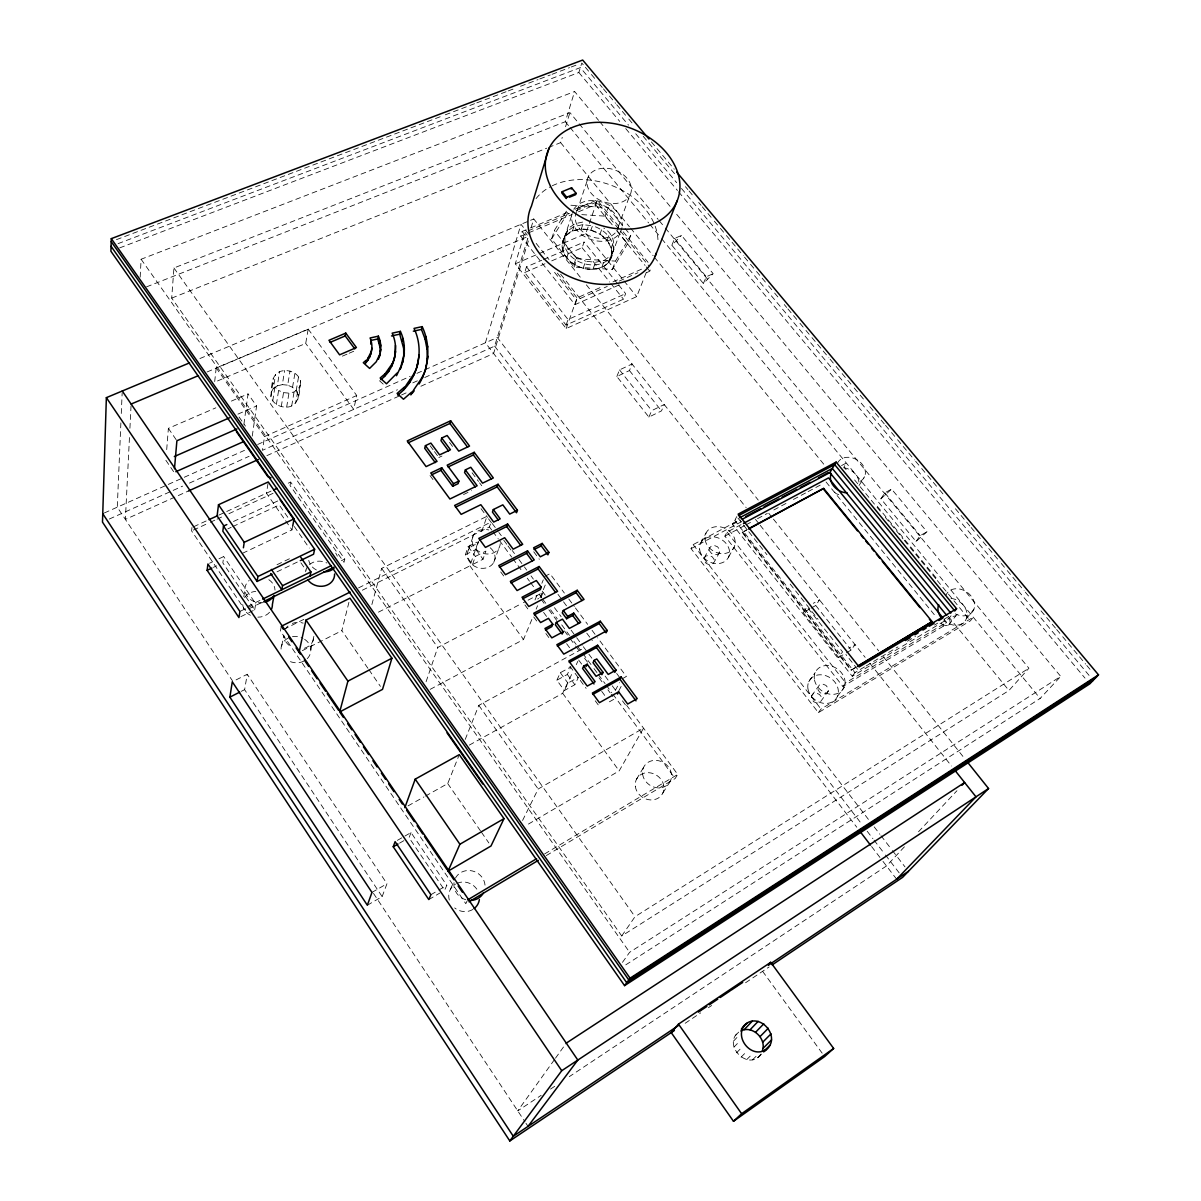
<?xml version="1.0" encoding="UTF-8"?>
<svg xmlns="http://www.w3.org/2000/svg" width="1201" height="1201" viewBox="0 0 1201 1201"><rect width="100%" height="100%" fill="white"/><g stroke="black" fill="none" stroke-linecap="round" stroke-linejoin="round"><path stroke-width="0.75" stroke-dasharray="5 3.75" d="M120.881 422.857L117.278 507.182L232.409 680.742M121.286 413.489L122.157 392.877M300.295 385.326L300.475 380.927C298.133 372.25 287.474 368.542 279.533 371.694C270.24 376.108 272.192 388.163 270.886 396.735C272.642 403.641 279.893 407.394 286.649 407.139C298.103 406.854 299.604 394.168 300.295 385.326L298.043 389.199L295.626 403.176M297.863 399.332L300.475 380.927M129.453 437.539L125.384 519.402L188.452 490.984M129.918 428.232L131.029 405.908M140.187 277.116L141.102 259.251L574.618 91.516L598.563 120.34M270.886 396.735L273.273 378.255M665.309 228.055L1028.912 668.236L1008.96 690.485L621.728 935.954L171.698 298.118L173.935 267.973L569.935 112.609L658.148 219.393M166.699 449.624L168.38 428.352L215.835 407.83M191.95 527.509L191.605 530.902L245.364 610.483L245.875 607.256M216.195 367.926L214.619 382.188L305.715 343.411L308.192 329.089L216.195 367.926L264.55 436.579L262.449 450.33L397.441 389.755M218.957 558.78L223.701 556.558L222.846 562.894L254.687 609.883L238.939 617.584M243.908 424.223L248.037 393.898L229.391 401.96M252.255 436.113L256.594 405.983L248.037 393.898M271.111 392.367L273.378 388.524L275.554 374.412M272.732 400.984L274.909 386.947L273.047 382.669M243.818 596.702L244.944 589.466M273.378 388.524L277.326 385.821L279.533 371.694M276.38 404.467L278.602 390.445L274.909 386.947M277.326 385.821L282.34 384.635L284.607 370.509M268.003 483.568L266.442 493.221L284.532 519.192M281.274 406.614L283.541 392.622L278.602 390.445M298.043 394.964L296.182 390.745L292.549 387.292L287.685 385.161L290.011 371.049M286.649 407.139L288.976 393.147L294.065 391.946L298.043 389.199M254.687 609.883L255.723 603.728L223.701 556.558M292.549 387.292L294.921 373.211M291.693 405.923L294.065 391.946M367.341 905.239L382.143 896.607L244.614 689.659L247.241 674.271L232.288 681.808M296.182 390.745L298.584 376.679M290.657 482.081L290.041 485.504L344.011 562.338L344.792 559.05L290.657 482.081L287.249 483.643M242.587 553.256L291.993 529.881L292.684 526.218M281.334 626.246L280.418 631.005L465.808 903.707L467.624 899.909M308.192 329.089L356.712 395.519L353.71 409.376L305.715 343.411M310.834 649.801L313.971 635.854A15.163 13.226 10.2 0 1 302.487 648.705M367.926 668.296L341.865 630.66L349.956 598.173M371.875 604.538L381.633 568.388L486.99 516.28L480.88 533.995M619.176 284.892L574.979 304.649L520.709 236.162L522.12 231.478L528.935 228.61M646.153 272.732L636.71 296.602L566.181 328.534L515.274 263.815L524.897 232.228L527.209 235.141M424.719 377.519L494.617 346.143L528.32 236.642M531.052 227.8L533.769 218.957L580.533 277.521M119.68 247.886L578.852 72.495L581.779 63.007L584.181 65.875M528.335 240.966L493.611 353.484L420.305 386.512M146.522 286.874L565.296 121.706L574.618 91.516M548.467 147.498L560.627 142.634L562.263 137.334M565.551 126.736L569.935 112.609M618.695 285.012L625.616 293.614L623.469 299.169L566.076 325.096L524.702 272.522L526.488 266.832L541.726 260.272M625.09 228.49L630.735 235.396L627.613 243.728L612.39 269.384L574.078 267.087L551.589 238.954L554.322 230.532L567.247 209.935M562.383 242.422L568.223 228.43L574.889 223.746L583.746 221.84L581.269 229.061L572.457 230.982L565.821 235.651L562.383 242.422C560.266 264.805 592.979 277.986 608.367 262.629C616.353 251.76 616.548 235.396 603.758 228.025M564.32 237.753L573.237 210.911M565.821 235.651L568.223 228.43M761.239 1054.238C748.178 1071.983 721.651 1044.615 739.05 1031.659M562.699 250.228L565.101 243.037L564.77 235.201M577.08 210.866L588.865 175.631M572.457 230.982L574.889 223.746M472.533 564.545L475.356 556.423L485.895 551.094L483.027 559.231L472.533 564.545L465.387 554.742L468.15 546.56L477.187 542.041M566.752 257.915L569.169 250.739L565.101 243.037M468.6 549.698L473.509 535.196M426.085 681.718L437.749 647.474L521.744 603.487M378.435 612.15L469.906 565.866L478.448 541.081M573.928 264.265L576.39 257.119L569.169 250.739M465.387 554.742L475.881 549.473L478.704 541.291M578.522 211.796L595.531 204.635L597.152 199.951L618.455 226.043M574.078 267.087L576.945 258.77L554.322 230.532M539.369 253.486L585.818 233.579L596.732 202.008L619.236 229.601M551.724 260.857L582.11 247.736L584.076 242.047L617.539 283.586M581.269 229.061L590.937 230.187L592.468 225.788C603.668 229.136 614.702 238.804 613.276 251.459L609.958 258.29C594.525 273.648 561.753 260.467 563.839 238.023L567.277 231.253L573.928 226.569L582.77 224.662L592.468 225.788M362.357 590.216L489.438 526.939L491.149 522.015M583.116 268.318L585.623 261.187L595.456 262.298L604.373 260.287L610.979 255.498L614.296 248.682M566.076 325.096L568.043 319.541L625.616 293.614M612.24 224.857L605.139 216.15L608.126 207.728L570.22 205.191M566.181 328.534L577.05 297.893L602.692 286.469M574.979 304.649L576.6 300.115L607.271 286.423M611.669 255.813L611.234 248.022L607.136 240.425L600.02 234.18L601.566 229.796M592.904 269.414L595.456 262.298M607.136 240.425L609.733 233.249M493.716 562.503L498.925 548.151M601.776 267.403L604.373 260.287M618.14 227.259L629.579 195.928A22.864 16.874 20.2 0 0 606.58 168.245A22.864 16.874 20.2 0 0 591.327 193.451A22.864 16.874 20.2 0 0 629.579 195.928M611.234 248.022L613.846 240.861M608.367 262.629L610.979 255.498M609.823 260.512A25.551 19.321 20.1 0 0 584.241 229.136A25.551 19.321 20.1 0 0 566.947 258.095A25.551 19.321 20.1 0 0 609.823 260.512L620.151 232.378M612.39 269.384L615.467 261.112L630.735 235.396M382.143 896.607L386.977 883.711L247.241 674.271M411.012 832.578L409.061 837.728L444.625 890.226L446.817 885.332L411.012 832.578L396.705 840.73M646.378 272.732L649.771 271.216L650.987 268.168M465.222 739.426L478.824 705.362L584.241 647.849M425.499 796.068L447.733 783.562L458.602 756.345M616.849 376.514L619.521 369.908L632.176 363.948L629.459 370.554L616.849 376.514L648.87 417.077L661.466 410.907L664.363 404.452L651.723 410.622L648.87 417.077M671.869 245.259L674.632 238.444L681.477 235.426L713.154 273.663L703.381 283.481L671.869 245.259L681.477 235.426M536.922 595.321L534.805 600.47L538.694 598.428M541.876 583.296L543.287 579.873M539.985 597.753L545.689 584.001M430.183 689.344L523.516 639.502L532.644 617.569M536.141 609.132L537.553 605.769M541.05 597.332L543.152 592.273L523.396 602.617M703.381 283.481L706.308 276.785L713.154 273.663M450.285 889.566L453.242 883.02M556.859 680.216L560.327 672.71L570.88 666.93L567.337 674.452L556.859 680.216L564.38 690.545L574.859 684.72L578.462 677.259L567.908 683.084L564.38 690.545M469.336 745.1L562.684 693.292L573.057 671.404M576.255 664.678L577.861 661.316M522.57 820.463L538.183 789.012L643.571 728.106L619.176 770.877L527.314 824.727M615.257 690.605L619.431 682.618M818.406 712.628L821.019 709.055L973.395 617.104L970.393 620.827L818.406 712.628L691.055 548.632L693.157 544.623L739.321 520.033M618.785 690.875L621.322 686.071M700.678 543.122L706.053 532.974M704.161 558.075L709.536 548.136L711.352 546.035L714.4 545.524L717.522 546.77L719.519 549.322L719.624 552.205L714.175 562.113L712.373 564.2L709.341 564.725L706.248 563.479L704.266 560.927L704.161 558.075L705.978 555.988L709.01 555.462L712.088 556.709L714.07 559.246L714.175 562.113M944.151 619.431L946.523 622.313L943.581 626.051L842.952 686.477L724.864 536.156L727.07 532.118L741.798 524.252M951.042 615.783L949.075 618.275L852.26 676.268L732.475 524.462L736.783 516.595M728.497 557.219L734.111 547.176M855.773 667.456L851.029 670.293L742.203 532.493L747.352 529.371M636.395 779.464L643.676 767.199M551.589 238.954L567.442 213.673L572.817 214.018M662.832 793.05L670.443 780.95M859.03 485.504L864.57 476.737M546.32 855.562L675.142 778.533L677.739 774.435L626.652 705.317M803.244 612.645L806.982 606.91L842.562 651.888L838.598 657.457L803.244 612.645L809.504 609.072M880.888 498.805L884.807 492.83L891.607 489.107L926.962 531.788L916.048 541.456L880.888 498.805L891.607 489.107M811.065 608.171L815.764 605.484L819.562 599.734L813.272 603.322M621.728 935.954L635.014 916.693L1028.912 668.236M808.738 681.763L815.209 672.53M916.048 541.456L920.176 535.646L926.962 531.788M811.456 696.01L819.667 684.69L822.745 684.09L825.943 685.381L828.059 688.068L828.27 691.16L819.983 702.435L816.92 703.05L813.738 701.774L811.651 699.072L811.456 696.01L813.212 693.743L816.275 693.127L819.442 694.418L821.529 697.09L821.739 700.153M622.463 962.346L629.624 952.318L1060.723 676.403L675.202 212.532M554.412 1059.687L517.736 1110.88L541.186 1095.312M555.493 1058.171L566.287 1043.114M846.42 652.834L851.119 650.056L855.127 644.487L848.852 648.195M851.029 670.293L856.118 667.005M842.952 686.477L845.639 682.829L946.523 622.313M837.442 696.37L844.168 687.257M852.26 676.268L857.514 669.167L845.894 654.485M942.65 624.445L945.712 625.676L948.58 625.12L950.156 623.004L949.856 620.121L947.769 617.584M948.58 625.12L957.497 613.726M828.27 691.16L826.498 693.442L823.421 694.058L820.208 692.767L818.106 690.065L817.896 686.972M966.355 618.695L973.891 609.297A15.733 12.325 35.4 0 0 964.553 590.727A15.733 12.325 35.4 0 0 945.983 595.216M719.624 552.205L717.808 554.307L714.76 554.832L711.638 553.571L709.641 551.004L709.536 548.136M757.696 1057.736L761.464 1053.622M625.781 964.853L1040.141 698.457L1060.723 676.403M904.413 846.81L886.488 865.966L569.304 1076.636M918.51 831.768L956.942 790.738M735.267 1035.727L738.675 1032.124M733.451 1041.177L739.14 1035.202M733.916 1047.167L739.621 1041.237M736.573 1052.797L742.308 1046.897M741.047 1057.195L746.827 1051.34M746.647 1059.672L752.457 1053.847M752.487 1059.867L758.356 1054.043M685.17 1023.267L700.663 1012.878M708.395 1007.684L711.653 1005.507M745.566 982.748L769.09 966.955M550.553 1089.082L555.237 1085.974M544.608 853.926L677.739 774.435M864.51 666.9L854.962 672.62L734.682 520.423L737.999 518.652M866.101 665.955L897.913 646.904M907.461 641.199L915.417 636.44M934.513 625.015L937.696 623.109M944.061 619.296L950.426 615.482M430.904 894.715L437.269 890.962M438.86 890.031L446.817 885.332M428.802 899.579L439.881 893.034M838.598 657.457L844.858 653.749M371.965 892.418L386.977 883.711M399.558 843.147L404.302 840.43M609.402 701.789L614.582 698.877L611.234 694.343M408.025 805.886L423.908 796.954M622.418 678.685L626.367 676.478L597.573 637.746M724.864 536.156L744.455 525.678M746.091 524.807L750.985 522.18M757.516 518.682L767.304 513.443M773.834 509.96L786.895 502.964M793.411 499.466L806.472 492.485M808.108 491.614L822.79 483.748M742.203 532.493L747.067 529.881M841.526 465.583L846.465 462.955L843.973 467.039L847.516 471.347M732.475 524.462L740.717 520.063M691.055 548.632L742.023 521.444M544.699 576.435L549.968 573.703L564.365 593.069M241.326 691.326L244.614 689.659M302.367 650.642L341.865 630.66M358.544 587.889L489.468 522.84M283.766 629.339L303.823 619.356M247.556 606.445L260.962 599.915M341.444 560.687L344.792 559.05M239.9 611.459L246.22 608.367M247.811 607.586L255.723 603.728M248.712 608.847L262.088 602.317M463.511 494.572L471.513 490.684M277.026 571.826L298.629 561.422M277.026 564.71L292.038 557.504M438.83 457.521L441.923 456.05M213.418 567.352L216.57 565.866M209.484 563.254L212.637 561.768M227.815 528.89L231.132 527.344M232.784 526.578L279.248 504.975L287.835 517.286M233.489 521.474L278.467 500.622M193.661 526.729L207.278 520.453M218.807 515.139L271.936 490.684M193.301 530.121L208.569 523.066M210.265 522.285L215.354 519.943M217.051 519.162L222.155 516.805M228.941 513.683L273.062 493.326M266.877 455.644L399.843 395.73M401.554 394.964L406.659 392.652M109.306 519.042L182.612 486.15M189.443 483.087L249.102 456.305M412.784 382.864L417.903 380.582M619.206 281.094L637.956 272.732M104.367 512.947L244.509 450.36M257.675 444.475L410.187 376.363M416.912 373.361L497.289 337.466L869.599 820.914M264.55 436.579L356.712 395.519M612.945 281.905L643.721 268.198M237.933 414.12L256.594 405.983M524.702 272.522L544.969 263.77M342.405 356.157L347.449 353.98M349.131 353.244L354.175 351.067M543.422 259.551L584.076 242.047M515.274 263.815L537.643 254.222M207.097 371.965L526.533 237.077M530.647 227.89L568.163 212.127M574.979 209.259L597.152 199.951M528.32 230.787L569.364 213.523M576.21 210.64L596.732 202.008M520.709 236.162L571.721 214.664M199.921 358.529L528.98 220.954M530.572 220.293L533.769 218.957M171.698 298.118L546.74 148.188M116.467 239.645L443.574 115.461M445.331 114.801L475.071 103.511M476.812 102.851L506.552 91.561M508.308 90.901L513.548 88.904M520.543 86.247L538.033 79.611M539.789 78.936L550.283 74.957M552.04 74.297L569.529 67.646M571.271 66.986L578.266 64.329M118.073 243.638L580.353 67.616L628.513 125.144M953.024 616.398L955.906 615.858M576.945 258.77L615.467 261.112M581.794 214.619L605.139 216.15M282.34 384.635L287.685 385.161M283.541 392.622L288.976 393.147M838.778 494.677L835.806 493.476L833.839 491.059M590.937 230.187L600.02 234.18M576.39 257.119L585.623 261.187M379.516 380.762L385.851 386.512M651.377 141.928L674.271 169.221M585.382 67.316L590.216 73.066M591.417 74.507L595.035 78.816M599.854 84.58L602.256 87.448M603.472 88.889L608.291 94.639M609.492 96.08L615.528 103.271M616.729 104.712L627.568 117.653M628.784 119.079L633.603 124.844M643.241 136.344L675.788 175.166M685.426 186.665L687.843 189.548M689.044 190.974L693.863 196.739M698.682 202.489L701.099 205.356M702.3 206.797L713.154 219.738M714.355 221.179L719.174 226.929M720.39 228.37L725.209 234.12M726.41 235.561L743.284 255.693M744.485 257.119L749.319 262.884M750.52 264.31L755.339 270.075M756.54 271.501L767.394 284.442M768.595 285.883L773.414 291.633M774.63 293.074L779.449 298.824M784.268 304.574L786.67 307.456M787.886 308.897L798.725 321.838M799.941 323.264L804.76 329.029M805.961 330.455L810.78 336.205M811.981 337.646L828.87 357.778M830.071 359.219L834.89 364.969M836.091 366.41L840.91 372.16M842.126 373.601L852.965 386.542M854.181 387.983L859 393.733M860.201 395.174L865.02 400.924M869.839 406.674L884.311 423.923M885.512 425.364L890.331 431.114M891.532 432.555L896.366 438.305M897.567 439.746L914.441 459.878M915.642 461.319L920.461 467.069M921.677 468.495L926.496 474.26M927.697 475.686L938.551 488.627M939.752 490.068L944.571 495.818M955.426 508.759L969.883 526.023M971.084 527.464L975.918 533.214M977.119 534.64L981.938 540.405M983.139 541.831L1000.013 561.963M1001.229 563.404L1006.048 569.154M1007.249 570.595L1024.123 590.727M1025.324 592.168L1030.158 597.918M1040.997 610.859L1055.469 628.108M1056.67 629.549L1061.489 635.299M1062.69 636.74L1085.599 664.063M1086.8 665.504L1091.619 671.254M635.734 133.776L676.658 182.687M681.477 188.437L1090.808 677.469M578.852 72.495L619.731 121.406M625.736 128.597L677.439 190.449M678.64 191.89L1084.998 678.115M599.764 121.766L670.398 206.767M674.632 238.444L706.308 276.785M884.807 492.83L920.176 535.646M659.349 220.849L664.108 226.614M565.296 121.706L568.869 126.045M570.055 127.486L648.6 222.891M649.801 224.332L660.505 237.348M661.691 238.789L1040.141 698.457M877.27 506.342L936.9 578.837M854.602 479.98L875.874 505.846M877.06 507.287L880.603 511.596M885.317 517.346L903.047 538.904M904.233 540.345L908.962 546.095M910.133 547.536L931.406 573.402M932.592 574.829L936.134 579.152M937.32 580.578L970.393 620.827M560.627 142.634L629.414 226.704M630.6 228.145L653.134 255.693M654.32 257.134L823.931 464.397M948.475 616.578L1008.96 690.485M608.126 207.728L623.95 227.094M623.184 231.853L648.03 262.298M826.063 481.991L936.525 617.404M941.224 623.169L943.581 626.051M620.422 231.057L648.84 265.916M616.969 230.667L627.613 243.728M595.531 204.635L612.045 224.902M616.759 230.682L645.057 265.421M646.243 266.862L649.771 271.216M585.818 233.579L622.824 279.413M623.98 280.854L636.71 296.602M582.11 247.736L609.673 282.025M610.829 283.451L623.469 299.169M586.373 284.847L758.236 500.081M768.76 513.247L772.273 517.646M773.444 519.117L878.667 650.882M883.335 656.737L964.013 757.771M528.86 234.195L520.994 224.302L485.399 342.78L856.778 827.219M536.156 243.383L548.992 259.536M560.657 274.203L746.166 507.633M755.489 519.372L758.987 523.771M760.158 525.242L865.155 657.367M869.824 663.237L951.492 765.998M557.354 273.092L577.05 297.893M522.12 231.478L527.915 238.774M554.577 272.357L576.6 300.115M629.459 370.554L661.466 410.907M815.764 605.484L851.119 650.056M737.939 518.051L766.959 554.727M790.183 584.076L818.046 619.281M619.521 369.908L651.723 410.622M742.488 531.983L851.374 669.843M526.488 266.832L568.043 319.541M727.07 532.118L845.639 682.829M693.157 544.623L821.019 709.055M874.163 826.858L879.883 834.26M881.024 835.746L891.292 849.092M892.433 850.578L904.999 866.897M494.617 346.143L861.477 823.781M867.182 831.227L872.902 838.658M874.043 840.16L884.326 853.551M885.467 855.037L899.189 872.887M871.596 846.54L881.849 859.916M882.99 861.402L896.652 879.237M533.754 551.784L539.324 559.276M568.794 599.014L574.318 606.46M575.429 607.961L587.619 624.34M592.048 630.3L596.477 636.26M449.534 442.403L453.753 448.093M472.083 472.774L478.508 481.421M479.574 482.847L481.721 485.729M557.985 594.345L562.413 600.32M563.524 601.806L567.953 607.781M586.779 633.152L592.318 640.613M616.668 673.446L620.001 677.934M492.26 523.516L497.995 531.172M498.925 532.523L501.297 535.646M512.257 550.553L514.478 553.556M518.922 559.486L523.366 565.581M524.432 566.932L526.699 570.085M531.037 575.88L533.349 579.107M542.236 591.117L546.68 597.137M554.457 607.646L561.122 616.668M571.121 630.195L575.564 636.2M576.675 637.701L582.23 645.207M583.341 646.723L587.769 652.728M588.88 654.23L593.024 659.739M605.109 676.088L608.412 680.547M612.21 685.786L616.098 690.95M481.046 508.699L487.456 517.361M488.522 518.817L491.734 523.141M503.774 540.24L506.942 544.518M507.993 545.96L511.161 550.238M622.463 700.859L626.472 706.263M430.138 445.736L433.396 450.15M434.477 451.621L437.734 456.05M489.438 526.939L491.659 529.941M492.77 531.458L498.325 538.979M499.436 540.495L511.671 557.069M512.782 558.57L522.795 572.126M527.239 578.161L529.461 581.164M530.572 582.68L533.92 587.199M539.474 594.735L541.696 597.738M542.807 599.254L546.14 603.773M550.598 609.793L557.264 618.83M561.708 624.865L569.499 635.404M573.943 641.439L576.165 644.442M577.276 645.958L581.734 651.978M582.845 653.494L592.844 667.05M593.955 668.552L597.302 673.07M598.413 674.587L605.079 683.624M606.19 685.125L611.759 692.662M612.87 694.163L675.142 778.533M541.096 599.269L544.428 603.788M548.887 609.823L556.679 620.392M564.47 630.96L568.929 636.995M570.04 638.497L574.498 644.547M575.609 646.048L580.068 652.083M584.512 658.118L587.859 662.652M598.984 677.739L603.442 683.774M607.901 689.809L610.123 692.827M543.588 612.39L546.875 616.864M566.617 643.676L572.111 651.137M578.687 660.07L581.975 664.543M601.731 691.356L606.115 697.316M430.018 475.566L434.267 481.346M500.712 571.946L504.54 577.156M524.912 604.944L527.824 608.892M533.739 616.954L537.628 622.268M545.885 633.528L550.794 640.208M569.905 666.255L586.118 688.368M595.246 700.814L598.263 704.927M475.881 549.473L483.027 559.231M567.337 674.452L574.859 684.72M468.15 546.56L475.356 556.423M560.327 672.71L567.908 683.084M469.906 565.866L523.516 639.502M562.684 693.292L619.176 770.877M762.605 971.309L822.475 1053.592M173.935 267.973L635.014 916.693M381.633 568.388L437.749 647.474M478.824 705.362L538.183 789.012M141.102 259.251L629.624 952.318M239.059 417.017L245.439 426.1M294.275 526.518L309.288 548.061M285.598 520.724L291.993 529.881M300.926 562.834L306 570.145M368.962 669.798L380.432 686.371M447.733 783.562L480.43 830.792M481.496 832.308L488.867 842.967M168.38 428.352L176.892 440.767M165.858 460.268L174.16 472.458M373.481 893.394L524.942 1121.734M525.948 1123.25L528.02 1126.373M536.051 198.615A66.776 50.172 20.1 0 1 550.674 186.59M552.235 185.795A66.776 50.172 20.1 0 1 620.527 189.443A66.776 50.172 20.1 0 1 657.983 240.695M621.983 227.635A26.047 19.486 20.1 0 1 592.994 240.11A26.047 19.486 20.1 0 1 571.886 213.943M573.793 209.229A26.047 19.486 20.1 0 1 602.962 202.399A26.047 19.486 20.1 0 1 622.208 225.908M843.657 467.729A15.043 11.74 30 0 1 858.625 485.534M837.502 463.136A15.163 11.785 30 0 1 860.727 462.67A15.163 11.785 30 0 1 857.154 482.382M951.042 598.368A15.613 12.28 35.5 0 1 966.55 618.14A15.613 12.28 35.5 0 1 943.851 620.542M973.876 609.357A15.733 12.325 35.4 0 1 955.335 613.891M269.549 612.27A14.892 12.851 8.2 0 1 257.855 617.164M250.363 615.287A14.892 12.851 8.2 0 1 242.677 603.923M244.554 597.528A14.892 12.851 8.2 0 1 255.753 591.402M263.424 602.617A15.088 12.956 8.5 0 1 246.911 595.756A15.088 12.956 8.5 0 1 249.177 580.383M268.844 579.678A15.088 12.956 8.5 0 1 275.014 590.096M305.639 571.751A14.592 12.49 11.6 0 1 307.291 567.112M309.498 564.575A14.592 12.49 11.6 0 1 326.882 562.999M316.373 569.965A14.772 12.595 11.8 0 1 308.762 560.387M335.695 553.106A14.772 12.595 11.8 0 1 337.286 556.183M472.804 909.487A15.613 14.562 27.4 0 1 454.669 907.956M449.309 900.044A15.613 14.562 27.4 0 1 455.524 884.086M456.86 883.396A15.613 14.562 27.4 0 1 476.842 889.19M465.748 899.729A15.823 14.712 27.3 0 1 454.038 882.51M455.464 878.111A15.823 14.712 27.3 0 1 472.398 870.965A15.823 14.712 27.3 0 1 485.024 885.182M304.619 639.292A14.967 13.121 9.9 0 1 305.369 660.205M303.808 661.135A14.967 13.121 9.9 0 1 288.841 660.94M288.135 638.106A14.967 13.121 9.9 0 0 281.019 649.381L283.781 635.389A15.163 13.226 10.2 0 0 291.723 647.054M292.459 636.695A14.967 13.121 9.9 0 1 302.997 638.332M285.613 628.769A15.163 13.226 10.2 0 1 287.925 626.066M292.338 623.424A15.163 13.226 10.2 0 1 303.147 623.109M490.188 547.746A14.142 11.95 19.3 0 1 489.483 566.632A14.142 11.95 19.3 0 1 468.435 559.966A14.142 11.95 19.3 0 1 478.328 543.993M500.262 543.633A14.322 12.04 19.3 0 1 484.889 553.781A14.322 12.04 19.3 0 1 472.233 538.709A14.322 12.04 19.3 0 1 488.777 529.941M579.422 228.475A22.354 16.724 20.1 0 0 616.864 230.742A22.354 16.724 20.1 0 0 594.465 203.464A22.354 16.724 20.1 0 0 579.422 228.475M807.988 689.029A16.183 13.361 35 0 0 832.878 701.594A16.183 13.361 35 0 0 828.345 676.748A16.183 13.361 35 0 0 807.988 689.029M814.473 679.826A16.319 13.436 34.9 0 0 839.574 692.512A16.319 13.436 34.9 0 0 834.965 667.501A16.319 13.436 34.9 0 0 814.473 679.826M699.703 549.863A15.598 12.731 28.1 0 0 723.828 562.008A15.598 12.731 28.1 0 0 720.15 538.769A15.598 12.731 28.1 0 0 699.703 549.863M705.092 539.759A15.733 12.791 28 0 0 729.427 551.995A15.733 12.791 28 0 0 725.674 528.635A15.733 12.791 28 0 0 705.092 539.759M635.329 786.385A14.877 13.061 33.1 0 0 658.253 798.08A14.877 13.061 33.1 0 0 655.176 774.465A14.877 13.061 33.1 0 0 635.329 786.385M642.61 774.18A15.073 13.181 32.9 0 0 665.834 786.009A15.073 13.181 32.9 0 0 662.652 762.17A15.073 13.181 32.9 0 0 642.61 774.18"/><path stroke-width="1.5" d="M189.563 362.867L106.364 397.651L102.49 522.105L509.809 1140.95L674.392 1030.503M648.975 139.061L582.68 60.05L111.303 238.639L110.912 251.234L624.58 985.631L1089.802 683.864L1098.51 674.857L676.688 172.088M174.475 468.735L176.892 440.767L229.451 417.828M207.127 570.325L207.908 564.005L239.9 611.459L238.939 617.584L207.127 570.325L211.841 568.103M292.684 526.218L294.05 518.877L268.258 481.961L218.492 504.735L217.111 515.935L224.242 526.383M226.824 524.567L223.491 526.113L222.831 531.202L257.089 581.449L272.042 574.243M243.413 547.776L244.223 542.312L218.492 504.735M229.871 697.15L232.288 681.808L371.965 892.418L367.341 905.239L229.871 697.15L239.69 692.151M419.089 383.975C429.403 366.875 430.799 344.747 422.182 326.627L414.03 328.398C424.929 350.932 417.768 380.222 397.636 395.099M425.694 368.767L427.961 356.262M417.032 366.485L419.149 354.986M257.089 581.449L257.915 576.51L223.491 526.113M404.422 352.854L400.143 369.413C405.202 357.388 406.163 343.381 400.383 331.371L392.157 333.172C399.483 348.845 394.649 369.247 380.777 379.681M393.898 360.375L395.579 351.578M378.39 359.324C381.363 351.968 381.798 343.456 378.39 336.16L370.088 337.976C373.736 346.218 371.694 356.622 365.479 363.092L371.319 351.488M370.704 354.265L371.92 348.155M274.023 595.486L272.387 604.493A14.892 12.851 8.2 0 1 271.381 609.432M271.381 569.394L282.565 585.683L281.8 589.766L270.66 573.508M354.79 348.89L345.212 335.92L345.768 333.112L328.954 340.303L339.598 354.835L356.427 347.554L345.768 333.112M280.133 499.856L314.632 549.232L313.581 554.216L300.295 560.612M310.053 575.985L310.909 571.886L300.73 557.234M299.079 652.308L306 620.076L349.956 598.173L391.916 658.223L382.519 689.374L339.688 711.953L347.915 681.117L391.916 658.223M370.689 344.117L371.289 341.324M367.776 360.405L368.377 357.628M369.533 357.433L370.133 354.67M380.807 349.446L380.177 352.208L380.147 347.78L377.76 338.952L378.39 336.16M379.336 343.321L379.966 340.544M380.147 347.78L380.777 345.002M379.411 356.562L380.041 353.785L376.228 361.816L369.608 368.422L363.303 362.672L366.08 360.33M384.545 376.453L385.176 373.706L392.442 363.393L394.559 357.613M388.659 371.544L389.304 368.797M395.504 345.408L394.919 354.34M391.796 366.155L392.442 363.393M403.746 355.616L403.656 348.425L399.723 334.163L400.383 331.371M402.305 341.219L402.966 338.442M396.495 375.733L400.819 366.68M403.656 348.425L404.332 345.648M402.575 362.672L403.251 359.91M403.656 389.86C407.679 381.077 416.056 374.006 417.723 363.738M427.241 359.009L427.031 349.071L425.094 339.132L421.476 329.419L422.182 326.627M409.571 382.714L410.262 379.981M414.06 374.862L414.75 372.13M425.094 339.132L425.815 336.37M410.847 394.904C415.606 385.341 424.493 377.324 426.4 366.035M427.031 349.071L427.751 346.308M422.407 378.12L423.112 375.403M425.424 445.646L437.059 461.424L426.1 466.604L407.244 440.917L450.66 420.785L469.531 446.051L458.767 451.141L447.132 435.498L441.728 438.02L450.45 449.775L439.596 454.894L430.874 443.094L425.424 445.646L424.689 448.288L435.242 462.61M441.728 438.02L440.962 440.662L448.574 450.93M408.205 442.794L449.88 423.443L450.66 420.785M440.962 470.372L441.728 467.759L453.468 483.688L452.672 486.27L440.962 470.372L431.579 474.83M548.827 148.894L531.442 206.137A66.776 50.172 20.1 0 0 575.084 278.887A66.776 50.172 20.1 0 0 656.346 252.916M475.251 486.915L464.547 472.488L465.372 469.876L470.777 467.294L482.562 483.162L493.326 477.938L474.215 452.312L447.177 465.162L458.917 481.061L458.121 483.643L452.672 486.27M448.093 466.979L473.374 454.939L474.215 452.312M562.203 191.68L561.798 192.986L566.287 198.54L566.707 197.234L576.105 193.331L571.601 187.791L562.203 191.68L566.707 197.234M763.596 1051.896C785.949 1037.814 755.504 1005.913 741.347 1029.242M762.35 1050.89C766.944 1038.955 752.442 1024.873 740.792 1030.968M571.181 189.097L571.601 187.791M576.105 193.331L575.684 194.637L569.424 197.234M497.184 486.855L498.07 484.288L517.451 510.245L516.52 512.782L497.184 486.855L455.494 507.197M517.451 510.245L509.704 514.103L502.829 504.855L493.311 509.554L492.44 512.091L498.325 520.033M479.544 540.105L506.687 526.518L507.603 524.011L522.705 544.338L513.157 549.187L504.675 537.733L485.429 547.416L478.809 538.393L507.603 524.011M404.842 807.673L415.216 779.149L459.277 754.648L504 818.632L490.984 846.014L448.063 871.175L459.908 844.243L504 818.632M393.237 846.75L395.114 841.646L430.904 894.715L428.802 899.579L393.237 846.75L397.981 844.048M499.451 567.217L526.593 553.361L527.554 550.884L534.25 559.921L505.456 574.694L498.76 565.566L527.554 550.884M655.191 256.188L677.169 200.837A69.268 50.907 20.2 0 0 596.942 122.352A69.268 50.907 20.2 0 0 563.734 204.05A69.268 50.907 20.2 0 0 677.169 200.837M541.231 545.9L542.206 543.407L548.917 552.385L547.911 554.862L541.231 545.9L534.07 549.548M511.01 582.98L538.153 568.959L539.144 566.497L557.594 591.357L528.8 606.49L522.015 597.242L541.261 587.199L536.337 580.548L517.091 590.547L510.35 581.359L539.144 566.497M541.261 587.199L540.27 589.616L522.645 598.834M556.348 622.403L563.224 631.726L562.173 634.083L555.312 624.775L556.348 622.403L562.458 619.146L569.334 628.438L580.623 622.373L573.748 613.111L572.682 615.482L566.617 618.725L562.263 612.84L563.314 610.468L584.046 599.449L577.201 590.291L533.754 613.246L540.585 622.553L548.482 618.35L552.85 624.28L551.814 626.637L545.509 630.015M534.37 614.777L576.135 592.693L577.201 590.291M566.617 618.725L567.683 616.353L573.748 613.111M599.164 623.574L600.29 621.217L607.211 630.48L606.07 632.822L599.164 623.574L557.399 646.168M583.686 666.135L595.141 681.703L587.244 686.101L568.809 661L597.603 645.252L616.023 670.068L608.216 674.422L596.762 658.944L594.15 660.37L603.067 672.41L596.086 676.298L587.184 664.213L583.686 666.135L582.575 668.447L594 683.97M586.058 666.51L587.184 664.213M569.334 662.442L596.477 647.579L597.603 645.252M594.15 660.37L593.024 662.682L601.911 674.707L603.067 672.41M616.023 670.068L614.852 672.35L596.477 647.579M592.814 694.433L619.956 679.226L621.142 676.959L637.221 698.622L627.673 704.041L618.65 691.836L599.419 702.69L592.363 693.067L621.142 676.959M617.464 694.088L618.65 691.836M742.368 519.177L829.861 472.563L836.151 462.1L956.581 608.727L954.795 610.994L834.65 464.592L738.42 515.724M748.688 529.01L823.646 488.417L932.111 621.638L857.364 666.51M509.809 1140.95L561.723 1070.707L988.558 788.517L967.511 762.155M624.58 985.631L630.075 978.184L1098.51 674.857M528.02 1126.373L577.816 1060.063L122.247 391.001M411.943 393.568L414.135 390.895M397.156 372.986L386.497 383.795L380.162 378.015L385.176 373.706M678.49 1024.123L671.239 1032.62L733.481 1121.284L824.652 1056.58L833.644 1048.458L770.727 962.316L678.49 1024.123L741.617 1113.717L733.481 1121.284M768.4 964.898L770.727 962.316M747.052 1023.207C731.889 1034.421 750.49 1059.822 765.968 1049.554M962.061 785.259L964.628 782.527L566.287 1043.114M744.245 1029.572L752.306 1021.12M750.055 1029.782L758.176 1021.33M896.652 879.237L975.993 796.833L954.99 770.396M988.558 788.517L902.612 877.346L772.198 964.868M755.594 1032.244L763.776 1023.822M760.053 1036.598L768.295 1028.221M762.725 1042.183L771.012 1033.866M763.236 1048.158L771.537 1039.901M763.836 1051.28L769.766 1045.41M411.553 392.187L403.476 399.242L397.096 393.433L404.347 387.142M741.617 1113.717L833.644 1048.458M678.19 1025.699L513.292 1136.251L102.746 513.683M698.412 1012.143L701.519 1010.056M702.225 1009.576L706.894 1006.453M709.296 1004.847L717.778 999.157M720.195 997.536L730.223 990.81M731.079 990.24L737.309 986.066M737.999 985.601L742.668 982.463M768.415 965.214L908.421 871.341M1096.438 677.004L628.769 979.956L111.213 241.641M1093.21 680.336L626.727 982.718L111.077 246.295M857.709 666.06L932.111 621.638M467.624 899.909L536.592 858.715M956.581 608.727L859.15 666.945L738.135 514.133L836.151 462.1M905.359 640.553L910.133 637.701M914.922 634.834L918.119 632.927M922.893 630.075L926.091 628.168M929.274 626.261L934.063 623.394M938.852 620.527L942.034 618.62M469.036 901.786L538.273 860.381M607.211 630.48L563.764 654.125L556.844 644.697L600.29 621.217M563.224 631.726L551.829 637.866L544.954 628.498L552.85 624.28M748.974 528.5L823.646 488.417M745.911 516.52L760.743 508.624M764.046 506.867L778.879 498.955M782.181 497.199L797.014 489.302M800.316 487.546L810.195 482.277M818.451 477.878L828.33 472.609M743.434 523.381L828.54 477.908L942.98 617.975M739.651 517.781L832.323 468.465L950.832 613.095M548.917 552.385L540.3 556.814L533.604 547.806L542.206 543.407M350.152 592.063L281.334 626.246L283.451 629.339M498.07 484.288L454.624 505.456L461.154 514.358L480.835 504.705L493.686 522.075L500.201 518.832L493.311 509.554M262.644 599.089L331.386 565.596M263.755 601.506L333.983 567.232M282.565 585.683L310.909 571.886M257.915 576.51L314.632 549.232M453.468 483.688L458.917 481.061M441.728 467.759L430.769 472.969L449.895 499L477.157 485.774L465.372 469.876M244.223 542.312L294.05 518.877M208.974 519.673L217.486 515.754M273.633 489.903L277.041 488.342M188.452 490.984L258.35 459.488M175.856 471.708L243.548 441.638M174.325 456.545L236.912 428.982M330.095 342.39L345.212 335.92M131.119 404.046L198.465 375.613M371.139 340.393L377.76 338.952M391.511 335.95L399.723 334.163M413.339 331.191L421.476 329.419M270.991 477.803L267.943 476.782L236.387 431.654M829.861 472.563L946.718 615.392M823.346 488.927L857.514 530.902M861.057 535.256L863.414 538.153M865.771 541.035L868.113 543.933M871.656 548.287L874.013 551.169M876.37 554.066L879.898 558.405M882.255 561.302L919.966 607.631M929.394 619.206L931.751 622.103M860.201 831.677L870.455 845.054M449.88 423.443L467.609 447.192M473.374 454.939L491.404 479.094M576.135 592.693L581.975 600.53M506.687 526.518L520.679 545.374M526.593 553.361L532.163 560.867M538.153 568.959L555.478 592.318M572.682 615.482L578.552 623.409M619.956 679.226L635.99 700.844M563.314 610.468L567.683 616.353M111.303 238.639L630.075 978.184M447.027 732.88L482.772 783.998M306 620.076L347.915 681.117M415.216 779.149L459.908 844.243M288.705 637.07L291.858 641.709M296.077 647.894L300.28 654.08M304.288 659.95L308.702 666.45M311.569 670.653L317.124 678.82M319.901 682.889L325.546 691.191M327.197 693.608L338.637 710.422M340.273 712.824L343.441 717.462M347.644 723.648L351.848 729.833M355.016 734.472L360.27 742.203M363.438 746.842L368.692 754.573M372.911 760.758L377.114 766.944M381.317 773.129L385.536 779.314M388.689 783.953L393.958 791.684M399.212 799.416L402.38 804.054M406.584 810.24L414.33 821.619M417.107 825.703L419.209 828.795M419.599 829.366L422.767 834.004M424.478 836.527L431.204 846.405M431.835 847.336L437.104 855.067M437.524 855.697L439.626 858.79M440.257 859.706L447.012 869.629M447.628 870.53L453.948 879.808M458.151 885.993L462.37 892.178M106.364 397.651L561.723 1070.707M847.17 492.89A15.043 11.74 30 0 1 833.704 486.12A15.043 11.74 30 0 1 831.272 473.449M941.599 618.23A15.613 12.28 35.5 0 1 938.687 604.719M273.182 596.552A15.088 12.956 8.5 0 1 264.971 602.286M334.584 574.018A14.592 12.49 11.6 0 1 324.345 585.968A14.592 12.49 11.6 0 1 307.756 579.708M334.058 568.343A14.772 12.595 11.8 0 1 323.82 571.841M479.379 899.594A15.613 14.562 27.4 0 1 474.05 908.632M483.553 892.688A15.823 14.712 27.3 0 1 470.657 900.39"/></g></svg>
